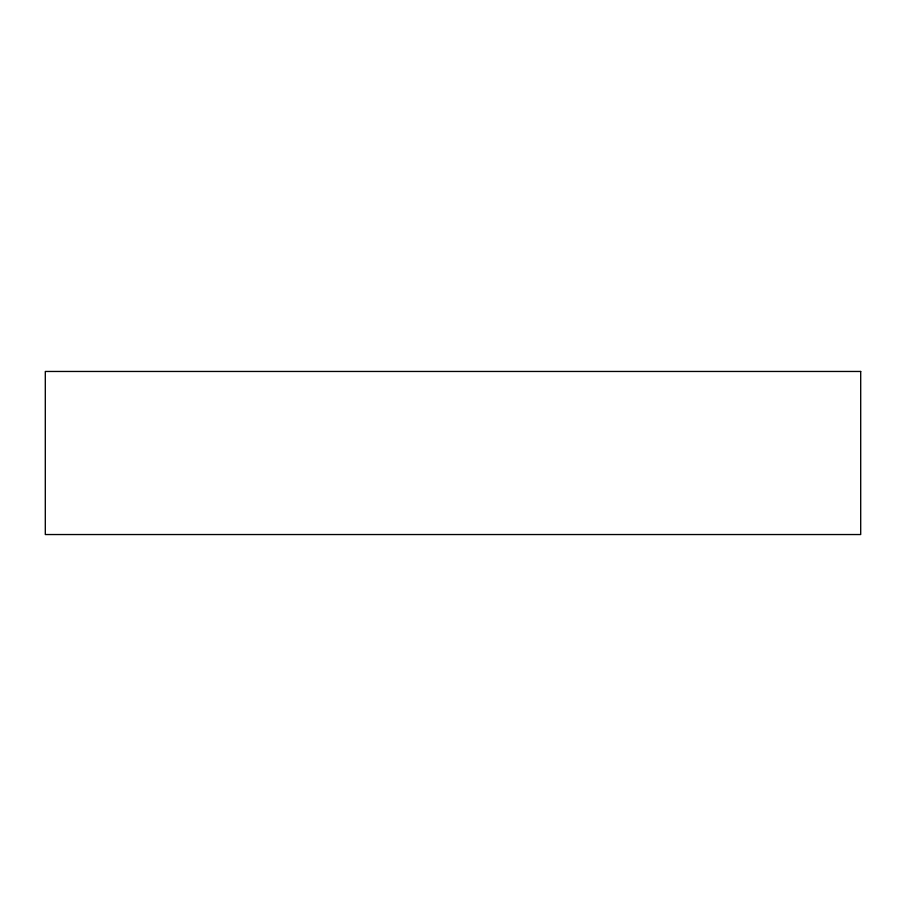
<?xml version="1.0" encoding="UTF-8"?>
<svg xmlns="http://www.w3.org/2000/svg" width="906" height="906" viewBox="0 0 906 906"><rect width="100%" height="100%" fill="white"/><g stroke="black" fill="none" stroke-linecap="round" stroke-linejoin="round"><path stroke-width="1.36" d="M860.7 371.46L45.3 371.46L45.3 534.54L860.7 534.54L860.7 371.46"/></g></svg>
